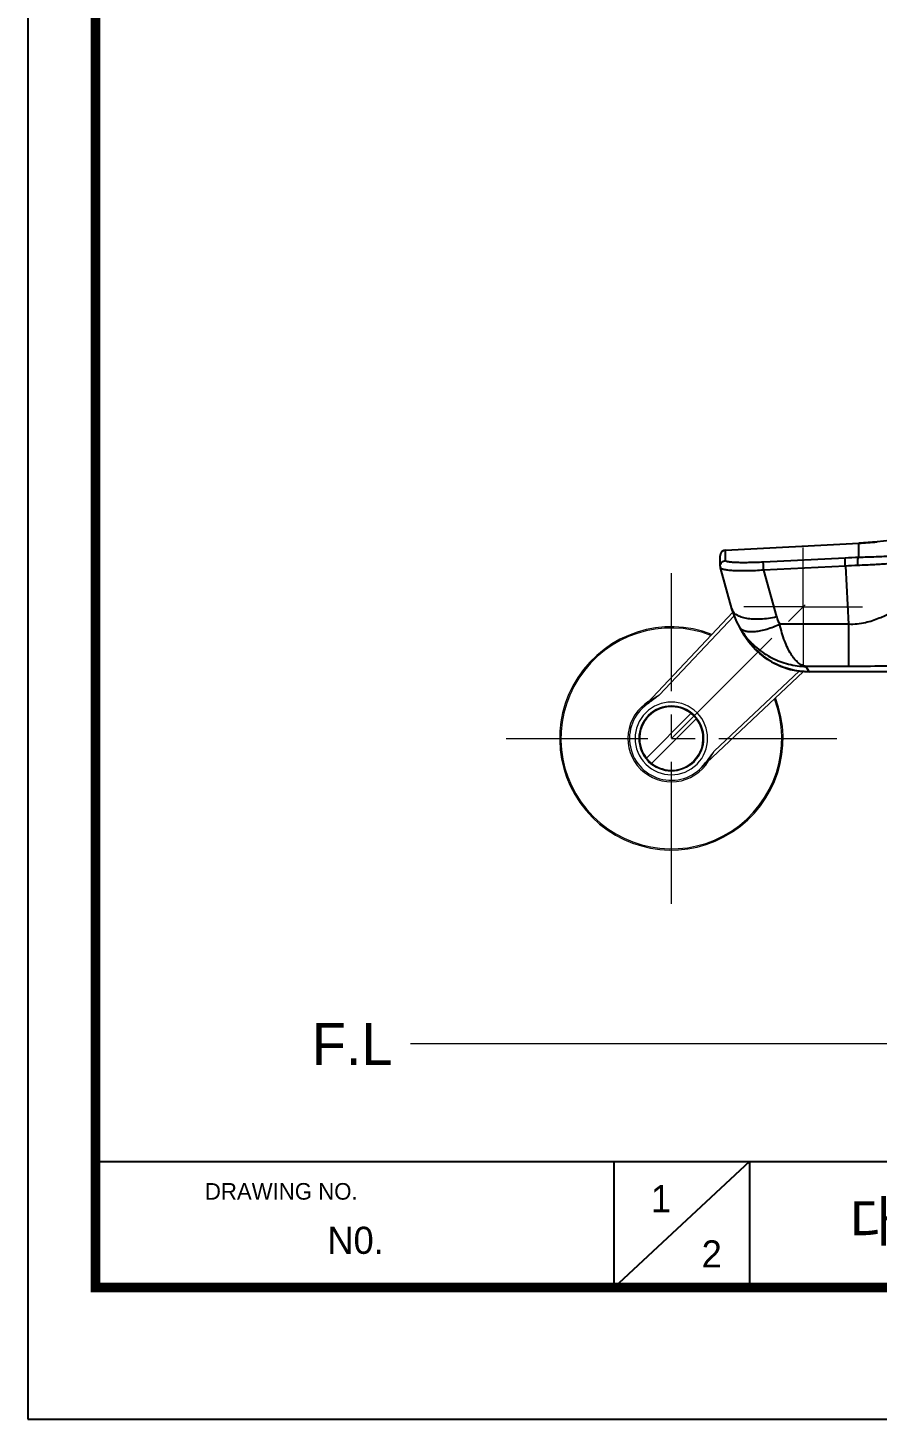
# Model space of a CAD drawing. Extents: x 0 to 1128, y 0 to 827.
# Drawn here: x 0 to 228.1, y 0 to 373.9 of the extents above; entities that cross this region are included whole.
import ezdxf

# ---------------------------------------------------------------- set-up
doc = ezdxf.new("R2010")
doc.units = 0
doc.header["$LTSCALE"] = 4
doc.header["$MEASUREMENT"] = 0
doc.linetypes.add('CENTER2', pattern=[28.575, 19.05, -3.175, 3.175, -3.175])
doc.layers.get('0').update_dxf_attribs({"linetype": 'CONTINUOUS'})
doc.layers.add('1', color=7, linetype='CONTINUOUS')
doc.layers.add('DEF_LAYER_ASSEM_MEMBER', color=7, linetype='CONTINUOUS')
doc.layers.add('Cneter', color=1, linetype='CENTER2', lineweight=13)
doc.layers.add('치수선', color=7, linetype='CONTINUOUS', lineweight=20)
doc.styles.add('Daelim Dimension', font='')
doc.styles.get('Daelim Dimension').set_extended_font_data('나눔고딕')

msp = doc.modelspace()

# ---------------------------------------------------------------- linework, layer by layer
at = {"color": 5}
msp.add_line((18.14, 69.28), (926.74, 69.28), dxfattribs=at)
at = {"color": 5, "ltscale": 40}
for p, q in [((157.42, 69.28), (157.42, 35.27)), ((157.42, 69.28), (157.42, 35.27)), ((193.81, 69.28), (157.42, 35.27)), ((193.81, 69.28), (157.42, 35.27)), ((193.81, 69.28), (193.81, 35.27)), ((193.81, 69.28), (193.81, 35.27))]:
    msp.add_line(p, q, dxfattribs=at)
at = {"ltscale": 0.5}
msp.add_line((18.14, 35.4), (18.14, 35.4), dxfattribs=at)
msp.add_lwpolyline([(0, 0), (1128.4, 0), (1128.4, 826.8), (0, 826.8)], close=True, dxfattribs=at)
at = {"color": 5, "linetype": 'ByBlock', "lineweight": 200, "const_width": 2.6}
msp.add_lwpolyline([(18.14, 35.4), (1110.14, 35.4), (1110.14, 807.6), (18.14, 807.6)], close=True, dxfattribs=at)
at = {"layer": '1', "color": 7, "linetype": 'Continuous', "lineweight": 18}
for p, q in [((164.89, 190.87), (189.35, 216.85)), ((208.38, 200.91), (180.81, 174.96)), ((166.18, 177.65), (178.12, 189.59)), ((167.59, 176.24), (179.53, 188.18))]:
    msp.add_line(p, q, dxfattribs=at)
at = {"layer": '1', "color": 7, "linetype": 'Continuous', "lineweight": 13}
for p, q in [((169.56, 194.51), (189.68, 215.88)), ((207.17, 201.01), (184.45, 179.62)), ((151.64, 161.7), (151.87, 161.93))]:
    msp.add_line(p, q, dxfattribs=at)
at = {"layer": '1', "color": 7, "linetype": 'Continuous', "lineweight": 18}
for radius, start, end in [(30, 68.7544, 225), (30, 225, 21.2456), (11.25, 125.3155, 324.6828), (9.75, 45, 225), (8.75, 45, 225), (8.5, 51.7563, 218.2437), (9.75, 225, 45), (8.75, 225, 45), (8.5, 231.7563, 38.2437)]:
    msp.add_arc((172.85, 182.92), radius, start, end, dxfattribs=at)
at = {"layer": '1', "color": 7, "linetype": 'Continuous', "lineweight": 13}
for radius, start, end in [(29.67, 69.0103, 225), (29.67, 225, 20.9897), (11.67, 121.2609, 225), (11.67, 225, 328.7391)]:
    msp.add_arc((172.85, 182.92), radius, start, end, dxfattribs=at)
at = {"layer": '1', "color": 7, "linetype": 'Continuous', "lineweight": 18}
for points, knots in [([(169.56, 194.51), (169.39, 194.41), (169.23, 194.31), (168.9, 194.11), (168.74, 194.01), (168.42, 193.81), (168.26, 193.71), (167.94, 193.5), (167.79, 193.4), (167.63, 193.29)], [0, 0, 0, 0, 0.25, 0.25, 0.5, 0.5, 0.75, 0.75, 1, 1, 1, 1]), ([(169.56, 194.51), (169.53, 194.49), (169.48, 194.45), (169.39, 194.39), (169.3, 194.32), (169.21, 194.24), (169.06, 194.13), (168.9, 194.01), (168.74, 193.89), (168.63, 193.81), (168.53, 193.73), (168.42, 193.65), (168.31, 193.57), (168.21, 193.5), (168.11, 193.42), (168.01, 193.34), (167.9, 193.26), (167.79, 193.17), (167.71, 193.12), (167.68, 193.09)], [0, 0, 0, 0, 0.041839, 0.086912, 0.13519, 0.186659, 0.241325, 0.364627, 0.446758, 0.487937, 0.54991, 0.608434, 0.663508, 0.715113, 0.763221, 0.823203, 0.882685, 0.941631, 1, 1, 1, 1]), ([(167.63, 193.29), (167.61, 193.28), (167.57, 193.25), (167.52, 193.21), (167.46, 193.16), (167.41, 193.12), (167.35, 193.08), (167.3, 193.04), (167.24, 193), (167.19, 192.95), (167.14, 192.91), (167.09, 192.87), (167.03, 192.83), (166.98, 192.79), (166.93, 192.74), (166.88, 192.7), (166.83, 192.66), (166.78, 192.62), (166.73, 192.58), (166.68, 192.54), (166.63, 192.5), (166.58, 192.45), (166.53, 192.41), (166.48, 192.37), (166.44, 192.33), (166.4, 192.3), (166.35, 192.26), (166.3, 192.22), (166.25, 192.17), (166.2, 192.12), (166.14, 192.06), (166.07, 192.01), (166, 191.95), (165.93, 191.88), (165.85, 191.81), (165.77, 191.73), (165.69, 191.66), (165.6, 191.57), (165.51, 191.49), (165.42, 191.4), (165.32, 191.3), (165.22, 191.2), (165.11, 191.09), (165.01, 190.99), (164.93, 190.91), (164.9, 190.87)], [0, 0, 0, 0, 0.019214, 0.038334, 0.05736, 0.076292, 0.09513, 0.113874, 0.132525, 0.151081, 0.169544, 0.187913, 0.206187, 0.224369, 0.242456, 0.260449, 0.278349, 0.296155, 0.313867, 0.331485, 0.349009, 0.36644, 0.383777, 0.401021, 0.41817, 0.432613, 0.448597, 0.466123, 0.485191, 0.505801, 0.527953, 0.551647, 0.576884, 0.603662, 0.631982, 0.661845, 0.693249, 0.726196, 0.760685, 0.796715, 0.834288, 0.873403, 0.91406, 0.956259, 1, 1, 1, 1]), ([(167.68, 193.09), (167.46, 192.92), (167.24, 192.75), (166.8, 192.42), (166.58, 192.25), (166.35, 192.1)], [0, 0, 0, 0, 0.5, 0.5, 1, 1, 1, 1]), ([(183.03, 177.74), (183.04, 177.76), (183.08, 177.81), (183.13, 177.88), (183.19, 177.95), (183.25, 178.03), (183.31, 178.1), (183.37, 178.18), (183.43, 178.27), (183.49, 178.35), (183.55, 178.44), (183.62, 178.52), (183.69, 178.61), (183.75, 178.7), (183.83, 178.81), (183.95, 178.96), (184.09, 179.15), (184.23, 179.33), (184.34, 179.48), (184.42, 179.57), (184.45, 179.62)], [0, 0, 0, 0, 0.036751, 0.074638, 0.113646, 0.153759, 0.194959, 0.23723, 0.280559, 0.324934, 0.370347, 0.416797, 0.464286, 0.512829, 0.553517, 0.635583, 0.759248, 0.848322, 0.928593, 1, 1, 1, 1]), ([(183.23, 177.69), (183.34, 177.85), (183.44, 178), (183.65, 178.32), (183.75, 178.48), (183.95, 178.8), (184.05, 178.97), (184.25, 179.29), (184.35, 179.45), (184.45, 179.62)], [0, 0, 0, 0, 0.25, 0.25, 0.5, 0.5, 0.75, 0.75, 1, 1, 1, 1]), ([(180.81, 174.96), (180.83, 174.98), (180.87, 175.01), (180.92, 175.07), (180.98, 175.12), (181.03, 175.18), (181.09, 175.23), (181.14, 175.28), (181.19, 175.33), (181.24, 175.38), (181.29, 175.43), (181.33, 175.48), (181.38, 175.53), (181.43, 175.58), (181.47, 175.62), (181.51, 175.67), (181.55, 175.71), (181.6, 175.75), (181.63, 175.8), (181.67, 175.84), (181.71, 175.88), (181.75, 175.92), (181.78, 175.96), (181.82, 175.99), (181.85, 176.03), (181.88, 176.07), (181.92, 176.1), (181.95, 176.13), (181.98, 176.17), (182, 176.2), (182.03, 176.23), (182.06, 176.26), (182.08, 176.29), (182.11, 176.31), (182.13, 176.34), (182.15, 176.37), (182.18, 176.39), (182.2, 176.42), (182.22, 176.44), (182.23, 176.46), (182.25, 176.48), (182.29, 176.52), (182.35, 176.59), (182.43, 176.68), (182.51, 176.78), (182.59, 176.87), (182.67, 176.97), (182.75, 177.07), (182.83, 177.17), (182.91, 177.27), (182.99, 177.37), (183.07, 177.48), (183.15, 177.58), (183.2, 177.66), (183.23, 177.69)], [0, 0, 0, 0, 0.022062, 0.043738, 0.065029, 0.085935, 0.106455, 0.126589, 0.146339, 0.165702, 0.184681, 0.203273, 0.221481, 0.239303, 0.256739, 0.27379, 0.290456, 0.306736, 0.322631, 0.33814, 0.353264, 0.368003, 0.382356, 0.396323, 0.409905, 0.423102, 0.435913, 0.448339, 0.460379, 0.472034, 0.483304, 0.494188, 0.504687, 0.5148, 0.524527, 0.53387, 0.542827, 0.551398, 0.559584, 0.567385, 0.5748, 0.58183, 0.614779, 0.648073, 0.681712, 0.715696, 0.750025, 0.784699, 0.819719, 0.855084, 0.890794, 0.926851, 0.963252, 1, 1, 1, 1]), ([(182.03, 176.41), (182.19, 176.64), (182.36, 176.86), (182.69, 177.3), (182.86, 177.52), (183.03, 177.74)], [0, 0, 0, 0, 0.5, 0.5, 1, 1, 1, 1])]:
    msp.add_open_spline(points, degree=3, knots=knots, dxfattribs=at)
at = {"layer": '1', "color": 7, "linetype": 'Continuous', "lineweight": 13}
msp.add_open_spline([(167.68, 193.09), (167.67, 193.12), (167.67, 193.15), (167.65, 193.22), (167.64, 193.26), (167.63, 193.29)], degree=3, knots=[0, 0, 0, 0, 0.5, 0.5, 1, 1, 1, 1], dxfattribs=at)
at = {"layer": '1', "color": 7, "linetype": 'Continuous', "lineweight": 18}
for points in [[(178.86, 188.93), (178.79, 189), (178.62, 189.16), (178.37, 189.38), (178.2, 189.52), (178.12, 189.59)], [(179.53, 188.18), (179.46, 188.26), (179.32, 188.44), (179.1, 188.69), (178.94, 188.85), (178.86, 188.93)], [(166.18, 177.65), (166.25, 177.57), (166.39, 177.39), (166.61, 177.14), (166.76, 176.98), (166.84, 176.91)], [(166.84, 176.91), (166.92, 176.83), (167.08, 176.67), (167.33, 176.45), (167.5, 176.31), (167.59, 176.24)], [(183.03, 177.74), (183.06, 177.74), (183.12, 177.72), (183.19, 177.7), (183.23, 177.69)]]:
    msp.add_open_spline(points, degree=3, dxfattribs=at)
at = {"layer": 'Cneter', "lineweight": 5, "ltscale": 0.5}
for p, q in [((208.23, 218.27), (208.23, 234.19)), ((172.85, 138.51), (172.85, 227.32)), ((172.85, 182.92), (210.33, 220.39)), ((208.23, 218.27), (192.31, 218.27)), ((208.23, 218.27), (208.23, 202.35)), ((208.23, 218.27), (224.15, 218.27)), ((128.45, 182.92), (217.26, 182.92))]:
    msp.add_line(p, q, dxfattribs=at)
at = {"layer": 'DEF_LAYER_ASSEM_MEMBER', "color": 9, "linetype": 'Continuous'}
for p, q in [((228.09, 235.73), (228.13, 235.73)), ((187.37, 233.49), (223.2, 235.38)), ((187.37, 233.5), (187.37, 233.49)), ((187.37, 230.69), (187.37, 233.49)), ((223.2, 235.38), (223.2, 235.38)), ((223.2, 231.53), (223.2, 235.38)), ((219.51, 231.38), (197.56, 230.28)), ((219.59, 229.23), (197.64, 228.13)), ((197.64, 228.13), (201.13, 215.57)), ((219.59, 229.23), (220.44, 213.59)), ((220.44, 213.59), (201.97, 213.59)), ((220.44, 213.59), (220.44, 202.24)), ((191.33, 212.54), (191.33, 212.54)), ((209.01, 202.24), (209.86, 200.83)), ((220.44, 202.24), (209.01, 202.24)), ((238.69, 200.83), (209.86, 200.83)), ((209.86, 200.82), (209.86, 200.83))]:
    msp.add_line(p, q, dxfattribs=at)
at = {"layer": 'DEF_LAYER_ASSEM_MEMBER', "color": 7, "linetype": 'Continuous'}
for p, q in [((185.95, 229.2), (185.95, 232)), ((187.37, 233.5), (223.2, 235.38)), ((186.01, 228.77), (186.01, 228.77)), ((189.09, 217.7), (186.01, 228.77)), ((191.15, 212.8), (191.32, 212.51)), ((191.15, 212.8), (191.15, 212.8)), ((191.32, 212.52), (191.32, 212.52)), ((192.4, 210.71), (191.32, 212.52)), ((238.69, 200.82), (209.86, 200.82))]:
    msp.add_line(p, q, dxfattribs=at)
for points in [[(235.49, 236.64), (233.25, 236.3), (228.12, 235.74), (223.2, 235.38)], [(185.95, 229.2), (185.96, 229.05), (186.01, 228.78)], [(189.09, 217.7), (189.61, 216.08), (190.38, 214.27), (191.15, 212.8)], [(192.4, 210.71), (193.64, 208.88), (195.43, 206.83), (197.47, 205.04), (199.73, 203.53), (202.17, 202.34), (204.74, 201.48), (207.4, 200.97), (209.86, 200.82)]]:
    msp.add_lwpolyline(points, dxfattribs=at)
at = {"layer": 'DEF_LAYER_ASSEM_MEMBER', "color": 9, "linetype": 'Continuous'}
for centre, radius, start, end in [((216.36, 365.41), 130.21, 273.0118, 275.1693), ((187.43, 232), 1.48, 174.3947, 180.024), ((187.44, 232), 1.49, 162.9099, 174.3788), ((187.44, 232), 1.49, 157.4413, 162.8918), ((187.45, 232), 1.5, 146.5777, 157.4314), ((187.44, 232), 1.49, 141.3722, 146.5627), ((187.45, 231.99), 1.5, 129.6183, 141.3512), ((187.44, 232), 1.49, 125.4899, 129.6079), ((187.45, 231.99), 1.51, 111.2482, 125.4609), ((187.44, 232), 1.49, 109.5685, 111.2204), ((187.45, 231.98), 1.51, 93.0397, 109.533), ((228.48, 52.69), 178.92, 91.6904, 92.8725), ((233.72, -46.76), 276.35, 92.2322, 92.9301), ((209.29, 217.84), 8.46, 195.5419, 210.1124), ((192.81, 213.76), 1.91, 210.1717, 219.4255), ((209.29, 223.32), 20.97, 211.0277, 216.7719)]:
    msp.add_arc(centre, radius, start, end, dxfattribs=at)
at = {"layer": 'DEF_LAYER_ASSEM_MEMBER', "color": 7, "linetype": 'Continuous'}
for centre, radius, start, end in [((187.45, 232), 1.5, 93.0114, 180), ((209.12, 223.22), 20.77, 210.0959, 210.5364), ((209.15, 223.23), 20.8, 210.5364, 210.9988)]:
    msp.add_arc(centre, radius, start, end, dxfattribs=at)
at = {"layer": 'DEF_LAYER_ASSEM_MEMBER', "color": 9, "linetype": 'Continuous'}
for points, start_tangent, end_tangent in [([(238.15, 232.06), (235.4, 231.99), (231.95, 231.85), (227.86, 231.69), (223.2, 231.53)], (-0.999999, -0.001543), (-0.99957, -0.029319)), ([(185.95, 229.2), (186.06, 229.76), (186.36, 230.23), (186.82, 230.56), (187.37, 230.69)], (-0.000461, 1), (0.99864, 0.052137)), ([(197.64, 228.13), (193.18, 227.92), (191.18, 227.92), (189.44, 227.98), (188.02, 228.1), (187.44, 228.18), (186.96, 228.28), (186.57, 228.39), (186.29, 228.51), (186.1, 228.63), (186.01, 228.77)], (-0.997521, -0.070363), (-0.277534, 0.960716)), ([(197.56, 230.28), (195.51, 230.19), (193.55, 230.15), (191.76, 230.14), (190.22, 230.18), (189.56, 230.22), (188.98, 230.26), (188.49, 230.32), (188.09, 230.38), (187.77, 230.45), (187.55, 230.52), (187.47, 230.56), (187.41, 230.61), (187.37, 230.69)], (-0.99873, -0.050389), (-0.000657, 1)), ([(197.64, 228.13), (197.6, 228.83), (197.58, 229.19), (197.57, 229.52), (197.56, 229.81), (197.55, 230.04), (197.55, 230.2), (197.56, 230.28)], (-0.062336, 0.998055), (0.221792, 0.975094)), ([(219.59, 229.23), (219.55, 229.94), (219.54, 230.29), (219.52, 230.63), (219.51, 230.92), (219.51, 231.15), (219.51, 231.31), (219.51, 231.38)], (-0.062336, 0.998055), (0.221791, 0.975094)), ([(222.96, 229.39), (222.9, 230.09), (222.93, 230.77), (223.04, 231.29), (223.12, 231.45), (223.2, 231.53)], (-0.149137, 0.988817), (0.932033, 0.362373)), ([(237.09, 230.28), (234.5, 230.1), (231.23, 229.85), (227.37, 229.6), (222.96, 229.39)], (-0.998078, -0.06197), (-0.999244, -0.038887)), ([(239.4, 225.61), (239.01, 223.41), (238, 221.49), (236.42, 219.75), (234.34, 218.15), (231.79, 216.63), (228.71, 215.2), (224.97, 214), (222.78, 213.63), (220.44, 213.59)], (-0.023189, -0.999731), (-0.997697, 0.067821)), ([(201.13, 215.57), (198.94, 215.17), (196.82, 214.96), (194.85, 214.95), (193.08, 215.14), (191.57, 215.53), (190.38, 216.1), (189.55, 216.83), (189.09, 217.7)], (-0.975644, -0.219359), (-0.268274, 0.963343)), ([(201.97, 213.59), (198.47, 212.23), (196.83, 211.81), (195.33, 211.57), (194, 211.53), (192.87, 211.68), (191.97, 212.02), (191.33, 212.54)], (-0.905501, -0.424344), (-0.637893, 0.770125)), ([(209.01, 202.24), (207.97, 202.59), (206.94, 203.26), (205.95, 204.26), (205, 205.57), (204.11, 207.18), (203.3, 209.07), (201.97, 213.59)], (-0.985366, 0.170451), (-0.21725, 0.976116)), ([(209.86, 200.83), (204.67, 201.5), (199.83, 203.47), (195.65, 206.61), (192.4, 210.71)], (-1, -0.000194), (-0.515112, 0.857123)), ([(192.49, 210.77), (195.85, 207.22), (199.88, 204.56), (204.34, 202.88), (209.01, 202.24)], (0.59859, -0.801056), (0.999688, -0.024959)), ([(251.69, 203.61), (245.78, 203.08), (238.49, 202.65), (229.9, 202.35), (220.44, 202.24)], (-0.99413, -0.108196), (-1, -0.000021))]:
    msp.add_spline(points, degree=3, dxfattribs=dict(at, start_tangent=start_tangent, end_tangent=end_tangent))
at = {"layer": '치수선'}
msp.add_line((816.87, 100.86), (102.81, 100.86), dxfattribs=at)

# ---------------------------------------------------------------- texts
at = {"color": 5, "ltscale": 40, "style": 'Daelim Dimension'}
msp.add_text('DRAWING NO.', height=4.453, dxfattribs=at).set_placement((47.56, 58.99))
at = {"attachment_point": 1, "style": 'Daelim Dimension'}
for s, insert, char_height, width in [('1', (167.32, 62.9), 7.29, 10.17), ('N0. ', (80.45, 51.71), 7.287, 45.7148), ('2', (180.99, 48.05), 7.29, 10.17)]:
    msp.add_mtext(s, dxfattribs=dict(at, insert=insert, char_height=char_height, width=width))
at = {"color": 2, "insert": (220.72, 58.8), "char_height": 11.7115, "width": 518.4179, "attachment_point": 1, "style": 'Daelim Dimension'}
msp.add_mtext('{\\fPretendard Variable SemiBold|b0|i0|c129|p2;대림바스(주)} Single lever_DIVA_샤워욕조수전_DL B3013', dxfattribs=at)
at = {"layer": '치수선', "insert": (97.99, 106.46), "char_height": 11.25, "attachment_point": 3, "style": 'Daelim Dimension'}
msp.add_mtext_dynamic_manual_height_columns('F.L', width=17.4109, gutter_width=12.5, heights=[0], dxfattribs=at)

doc.saveas('drawing.dxf')
